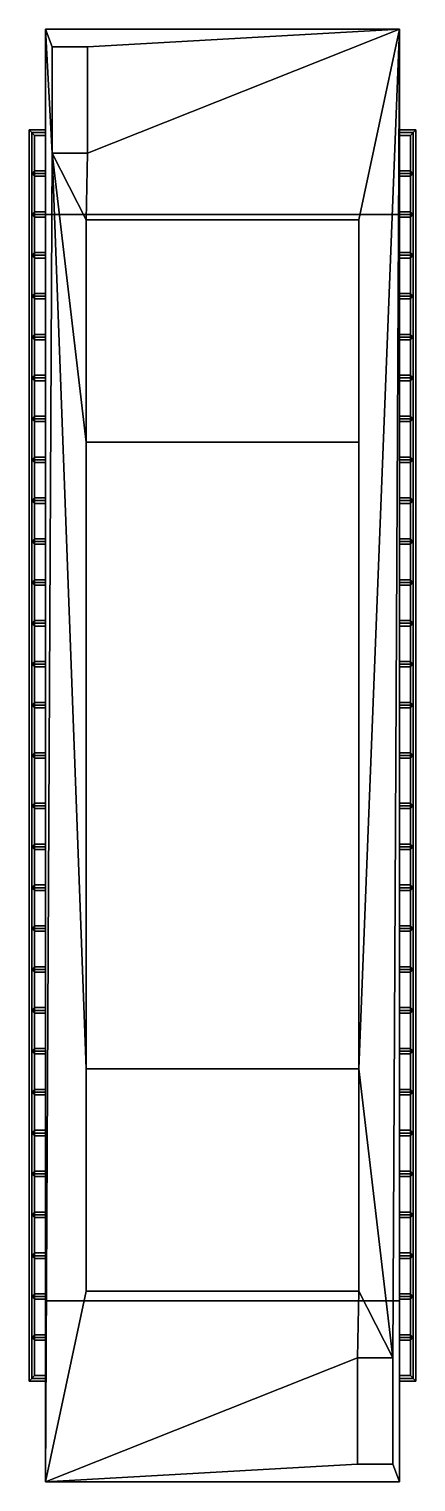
# Model space of a CAD drawing. Extents: x -1.4 to 1.4, y -5.3 to 5.3.
import ezdxf

# ---------------------------------------------------------------- set-up
doc = ezdxf.new("R2010")
doc.units = 0
doc.layers.get('0').update_dxf_attribs({"linetype": 'CONTINUOUS'})

msp = doc.modelspace()

# ---------------------------------------------------------------- linework, layer by layer
for points in [[(-1.25, 5.2, 1.82), (-1.3, 5.33, 1.82), (-1.25, 4.42, 1.82)], [(-1.3, 5.33, 1.46), (-1.3, -5.33, 1.52), (-1.3, -5.33, 1.82), (-1.3, 5.33, 1.82)], [(1.3, 5.33, 1.82), (1.3, 5.33, 1.46), (-1.3, 5.33, 1.46), (-1.3, 5.33, 1.82)], [(-1.3, 3.97, 0.61), (-1.3, -4, 0.61), (-1.3, -5.33, 1.52), (-1.3, 5.33, 1.46)], [(1.3, 5.33, 1.46), (1.3, 3.97, 0.61), (-1.3, 3.97, 0.61), (-1.3, 5.33, 1.46)], [(-0.99, 5.2, 1.82), (1.3, 5.33, 1.82), (-1.3, 5.33, 1.82), (-1.25, 5.2, 1.82)], [(-1.25, 4.42, 1.82), (-1.3, 5.33, 1.82), (-1.3, -5.33, 1.82)], [(1, 3.93, 1.82), (1.3, 5.33, 1.82), (-0.99, 4.42, 1.82), (-1, 3.93, 1.82)], [(1.3, 5.33, 1.82), (1.3, 5.33, 1.82), (-0.99, 5.2, 1.82), (-0.99, 4.42, 1.82)], [(1.3, 5.33, 1.82), (1, -2.3, 1.82), (1.25, -4.42, 1.82), (1.3, 5.33, 1.82)], [(1, -2.3, 1.82), (1.3, 5.33, 1.82), (1, 3.93, 1.82), (1, 2.3, 1.82)], [(1.25, -5.2, 1.82), (1.3, -5.33, 1.82), (1.3, 5.33, 1.82), (1.25, -4.42, 1.82)], [(1.3, -5.33, 1.82), (1.3, -5.33, 1.52), (1.3, 5.33, 1.46), (1.3, 5.33, 1.82)], [(1.3, -5.33, 1.52), (1.3, -4, 0.61), (1.3, 3.97, 0.61), (1.3, 5.33, 1.46)], [(-1.25, 5.2, 2), (-1.25, 5.2, 1.82), (-1.25, 4.42, 1.82), (-1.25, 4.42, 2)], [(-0.99, 5.2, 2), (-0.99, 5.2, 1.82), (-1.25, 5.2, 1.82), (-1.25, 5.2, 2)], [(-0.99, 4.42, 2), (-0.99, 5.2, 2), (-1.25, 5.2, 2), (-1.25, 4.42, 2)], [(-0.99, 4.42, 1.82), (-0.99, 5.2, 1.82), (-0.99, 5.2, 2), (-0.99, 4.42, 2)], [(-1.4, 4.57, 1.09), (-1.42, 4.59, 1.07), (-1.42, -4.59, 1.07), (-1.4, -4.57, 1.09)], [(-1.42, 4.59, 1.07), (-1.4, 4.57, 1.05), (-1.4, -4.57, 1.05), (-1.42, -4.59, 1.07)], [(-1.4, 4.57, 1.05), (-1.42, 4.59, 1.07), (-1.3, 4.59, 1.07), (-1.3, 4.57, 1.05)], [(-1.42, 4.59, 1.07), (-1.4, 4.57, 1.09), (-1.3, 4.57, 1.09), (-1.3, 4.59, 1.07)], [(1.42, 4.59, 1.07), (1.4, 4.57, 1.05), (1.3, 4.57, 1.05), (1.3, 4.59, 1.07)], [(1.4, 4.57, 1.09), (1.42, 4.59, 1.07), (1.3, 4.59, 1.07), (1.3, 4.57, 1.09)], [(1.42, 4.59, 1.07), (1.4, 4.57, 1.09), (1.4, -4.57, 1.09), (1.42, -4.59, 1.07)], [(1.4, 4.57, 1.05), (1.42, 4.59, 1.07), (1.42, -4.59, 1.07), (1.4, -4.57, 1.05)], [(-1.38, 4.55, 1.07), (-1.4, 4.57, 1.09), (-1.4, -4.57, 1.09), (-1.38, -4.55, 1.07)], [(-1.4, 4.57, 1.05), (-1.38, 4.55, 1.07), (-1.38, -4.55, 1.07), (-1.4, -4.57, 1.05)], [(-1.38, 4.55, 1.07), (-1.4, 4.57, 1.05), (-1.3, 4.57, 1.05), (-1.3, 4.55, 1.07)], [(-1.4, 4.57, 1.09), (-1.38, 4.55, 1.07), (-1.3, 4.55, 1.07), (-1.3, 4.57, 1.09)], [(1.4, 4.57, 1.05), (1.38, 4.55, 1.07), (1.3, 4.55, 1.07), (1.3, 4.57, 1.05)], [(1.38, 4.55, 1.07), (1.4, 4.57, 1.09), (1.3, 4.57, 1.09), (1.3, 4.55, 1.07)], [(1.4, 4.57, 1.09), (1.38, 4.55, 1.07), (1.38, -4.55, 1.07), (1.4, -4.57, 1.09)], [(1.38, 4.55, 1.07), (1.4, 4.57, 1.05), (1.4, -4.57, 1.05), (1.38, -4.55, 1.07)], [(-1.25, 4.42, 1.82), (-1.3, -5.33, 1.82), (-1, -3.93, 1.82), (-1, -2.3, 1.82)], [(-1, 2.3, 1.82), (-1, 3.93, 1.82), (-1.25, 4.42, 1.82), (-1, 2.3, 1.82)], [(-1, 3.93, 1.82), (-0.99, 4.42, 1.82), (-1.25, 4.42, 1.82), (-1, 3.93, 1.82)], [(-1.25, 4.42, 2), (-1.25, 4.42, 1.82), (-0.99, 4.42, 1.82), (-0.99, 4.42, 2)], [(-1, -2.3, 1.82), (-1, 2.3, 1.82), (-1.25, 4.42, 1.82), (-1, -2.3, 1.82)], [(-1.4, 4.27, 1.05), (-1.38, 4.29, 1.07), (-1.3, 4.29, 1.07), (-1.3, 4.27, 1.05)], [(-1.38, 4.29, 1.07), (-1.4, 4.27, 1.09), (-1.3, 4.27, 1.09), (-1.3, 4.29, 1.07)], [(-1.38, 4.25, 1.07), (-1.4, 4.27, 1.05), (-1.3, 4.27, 1.05), (-1.3, 4.25, 1.07)], [(-1.4, 4.27, 1.09), (-1.38, 4.25, 1.07), (-1.3, 4.25, 1.07), (-1.3, 4.27, 1.09)], [(1.38, 4.29, 1.07), (1.4, 4.27, 1.05), (1.3, 4.27, 1.05), (1.3, 4.29, 1.07)], [(1.4, 4.27, 1.09), (1.38, 4.29, 1.07), (1.3, 4.29, 1.07), (1.3, 4.27, 1.09)], [(1.4, 4.27, 1.05), (1.38, 4.25, 1.07), (1.3, 4.25, 1.07), (1.3, 4.27, 1.05)], [(1.38, 4.25, 1.07), (1.4, 4.27, 1.09), (1.3, 4.27, 1.09), (1.3, 4.25, 1.07)], [(-1.4, 3.97, 1.05), (-1.38, 3.99, 1.07), (-1.3, 3.99, 1.07), (-1.3, 3.97, 1.05)], [(-1.38, 3.99, 1.07), (-1.4, 3.97, 1.09), (-1.3, 3.97, 1.09), (-1.3, 3.99, 1.07)], [(-1.38, 3.95, 1.07), (-1.4, 3.97, 1.05), (-1.3, 3.97, 1.05), (-1.3, 3.95, 1.07)], [(-1.4, 3.97, 1.09), (-1.38, 3.95, 1.07), (-1.3, 3.95, 1.07), (-1.3, 3.97, 1.09)], [(1.3, 3.97, 0.61), (1.3, -4, 0.61), (-1.3, -4, 0.61), (-1.3, 3.97, 0.61)], [(1.38, 3.99, 1.07), (1.4, 3.97, 1.05), (1.3, 3.97, 1.05), (1.3, 3.99, 1.07)], [(1.4, 3.97, 1.09), (1.38, 3.99, 1.07), (1.3, 3.99, 1.07), (1.3, 3.97, 1.09)], [(1.4, 3.97, 1.05), (1.38, 3.95, 1.07), (1.3, 3.95, 1.07), (1.3, 3.97, 1.05)], [(1.38, 3.95, 1.07), (1.4, 3.97, 1.09), (1.3, 3.97, 1.09), (1.3, 3.95, 1.07)], [(1, 2.3, 1.86), (1, 3.93, 1.86), (-1, 3.93, 1.86), (-1, 2.3, 1.86)], [(1, 3.93, 1.86), (1, 3.93, 1.82), (-1, 3.93, 1.82), (-1, 3.93, 1.86)], [(-1, 3.93, 1.86), (-1, 3.93, 1.82), (-1, 2.3, 1.82), (-1, 2.3, 1.86)], [(1, 2.3, 1.82), (1, 3.93, 1.82), (1, 3.93, 1.86), (1, 2.3, 1.86)], [(-1.4, 3.67, 1.05), (-1.38, 3.69, 1.07), (-1.3, 3.69, 1.07), (-1.3, 3.67, 1.05)], [(-1.38, 3.69, 1.07), (-1.4, 3.67, 1.09), (-1.3, 3.67, 1.09), (-1.3, 3.69, 1.07)], [(-1.38, 3.65, 1.07), (-1.4, 3.67, 1.05), (-1.3, 3.67, 1.05), (-1.3, 3.65, 1.07)], [(-1.4, 3.67, 1.09), (-1.38, 3.65, 1.07), (-1.3, 3.65, 1.07), (-1.3, 3.67, 1.09)], [(1.38, 3.69, 1.07), (1.4, 3.67, 1.05), (1.3, 3.67, 1.05), (1.3, 3.69, 1.07)], [(1.4, 3.67, 1.09), (1.38, 3.69, 1.07), (1.3, 3.69, 1.07), (1.3, 3.67, 1.09)], [(1.4, 3.67, 1.05), (1.38, 3.65, 1.07), (1.3, 3.65, 1.07), (1.3, 3.67, 1.05)], [(1.38, 3.65, 1.07), (1.4, 3.67, 1.09), (1.3, 3.67, 1.09), (1.3, 3.65, 1.07)], [(-1.4, 3.37, 1.05), (-1.38, 3.39, 1.07), (-1.3, 3.39, 1.07), (-1.3, 3.37, 1.05)], [(-1.38, 3.39, 1.07), (-1.4, 3.37, 1.09), (-1.3, 3.37, 1.09), (-1.3, 3.39, 1.07)], [(-1.38, 3.35, 1.07), (-1.4, 3.37, 1.05), (-1.3, 3.37, 1.05), (-1.3, 3.35, 1.07)], [(-1.4, 3.37, 1.09), (-1.38, 3.35, 1.07), (-1.3, 3.35, 1.07), (-1.3, 3.37, 1.09)], [(1.38, 3.39, 1.07), (1.4, 3.37, 1.05), (1.3, 3.37, 1.05), (1.3, 3.39, 1.07)], [(1.4, 3.37, 1.09), (1.38, 3.39, 1.07), (1.3, 3.39, 1.07), (1.3, 3.37, 1.09)], [(1.4, 3.37, 1.05), (1.38, 3.35, 1.07), (1.3, 3.35, 1.07), (1.3, 3.37, 1.05)], [(1.38, 3.35, 1.07), (1.4, 3.37, 1.09), (1.3, 3.37, 1.09), (1.3, 3.35, 1.07)], [(-1.4, 3.07, 1.05), (-1.38, 3.09, 1.07), (-1.3, 3.09, 1.07), (-1.3, 3.07, 1.05)], [(-1.38, 3.09, 1.07), (-1.4, 3.07, 1.09), (-1.3, 3.07, 1.09), (-1.3, 3.09, 1.07)], [(-1.38, 3.05, 1.07), (-1.4, 3.07, 1.05), (-1.3, 3.07, 1.05), (-1.3, 3.05, 1.07)], [(-1.4, 3.07, 1.09), (-1.38, 3.05, 1.07), (-1.3, 3.05, 1.07), (-1.3, 3.07, 1.09)], [(1.38, 3.09, 1.07), (1.4, 3.07, 1.05), (1.3, 3.07, 1.05), (1.3, 3.09, 1.07)], [(1.4, 3.07, 1.09), (1.38, 3.09, 1.07), (1.3, 3.09, 1.07), (1.3, 3.07, 1.09)], [(1.4, 3.07, 1.05), (1.38, 3.05, 1.07), (1.3, 3.05, 1.07), (1.3, 3.07, 1.05)], [(1.38, 3.05, 1.07), (1.4, 3.07, 1.09), (1.3, 3.07, 1.09), (1.3, 3.05, 1.07)], [(-1.4, 2.77, 1.05), (-1.38, 2.79, 1.07), (-1.3, 2.79, 1.07), (-1.3, 2.77, 1.05)], [(-1.38, 2.79, 1.07), (-1.4, 2.77, 1.09), (-1.3, 2.77, 1.09), (-1.3, 2.79, 1.07)], [(1.38, 2.79, 1.07), (1.4, 2.77, 1.05), (1.3, 2.77, 1.05), (1.3, 2.79, 1.07)], [(1.4, 2.77, 1.09), (1.38, 2.79, 1.07), (1.3, 2.79, 1.07), (1.3, 2.77, 1.09)], [(-1.38, 2.75, 1.07), (-1.4, 2.77, 1.05), (-1.3, 2.77, 1.05), (-1.3, 2.75, 1.07)], [(-1.4, 2.77, 1.09), (-1.38, 2.75, 1.07), (-1.3, 2.75, 1.07), (-1.3, 2.77, 1.09)], [(1.4, 2.77, 1.05), (1.38, 2.75, 1.07), (1.3, 2.75, 1.07), (1.3, 2.77, 1.05)], [(1.38, 2.75, 1.07), (1.4, 2.77, 1.09), (1.3, 2.77, 1.09), (1.3, 2.75, 1.07)], [(-1.4, 2.47, 1.05), (-1.38, 2.49, 1.07), (-1.3, 2.49, 1.07), (-1.3, 2.47, 1.05)], [(-1.38, 2.49, 1.07), (-1.4, 2.47, 1.09), (-1.3, 2.47, 1.09), (-1.3, 2.49, 1.07)], [(-1.38, 2.45, 1.07), (-1.4, 2.47, 1.05), (-1.3, 2.47, 1.05), (-1.3, 2.45, 1.07)], [(-1.4, 2.47, 1.09), (-1.38, 2.45, 1.07), (-1.3, 2.45, 1.07), (-1.3, 2.47, 1.09)], [(1.38, 2.49, 1.07), (1.4, 2.47, 1.05), (1.3, 2.47, 1.05), (1.3, 2.49, 1.07)], [(1.4, 2.47, 1.09), (1.38, 2.49, 1.07), (1.3, 2.49, 1.07), (1.3, 2.47, 1.09)], [(1.4, 2.47, 1.05), (1.38, 2.45, 1.07), (1.3, 2.45, 1.07), (1.3, 2.47, 1.05)], [(1.38, 2.45, 1.07), (1.4, 2.47, 1.09), (1.3, 2.47, 1.09), (1.3, 2.45, 1.07)], [(-1, 2.3, 1.86), (-1, 2.3, 1.82), (1, 2.3, 1.82), (1, 2.3, 1.86)], [(1, -2.3, 1.82), (1, 2.3, 1.82), (-1, 2.3, 1.82), (-1, -2.3, 1.82)], [(-1.4, 2.17, 1.05), (-1.38, 2.19, 1.07), (-1.3, 2.19, 1.07), (-1.3, 2.17, 1.05)], [(-1.38, 2.19, 1.07), (-1.4, 2.17, 1.09), (-1.3, 2.17, 1.09), (-1.3, 2.19, 1.07)], [(-1.38, 2.15, 1.07), (-1.4, 2.17, 1.05), (-1.3, 2.17, 1.05), (-1.3, 2.15, 1.07)], [(-1.4, 2.17, 1.09), (-1.38, 2.15, 1.07), (-1.3, 2.15, 1.07), (-1.3, 2.17, 1.09)], [(1.38, 2.19, 1.07), (1.4, 2.17, 1.05), (1.3, 2.17, 1.05), (1.3, 2.19, 1.07)], [(1.4, 2.17, 1.09), (1.38, 2.19, 1.07), (1.3, 2.19, 1.07), (1.3, 2.17, 1.09)], [(1.4, 2.17, 1.05), (1.38, 2.15, 1.07), (1.3, 2.15, 1.07), (1.3, 2.17, 1.05)], [(1.38, 2.15, 1.07), (1.4, 2.17, 1.09), (1.3, 2.17, 1.09), (1.3, 2.15, 1.07)], [(-1.4, 1.87, 1.05), (-1.38, 1.89, 1.07), (-1.3, 1.89, 1.07), (-1.3, 1.87, 1.05)], [(-1.38, 1.89, 1.07), (-1.4, 1.87, 1.09), (-1.3, 1.87, 1.09), (-1.3, 1.89, 1.07)], [(-1.38, 1.85, 1.07), (-1.4, 1.87, 1.05), (-1.3, 1.87, 1.05), (-1.3, 1.85, 1.07)], [(-1.4, 1.87, 1.09), (-1.38, 1.85, 1.07), (-1.3, 1.85, 1.07), (-1.3, 1.87, 1.09)], [(1.38, 1.89, 1.07), (1.4, 1.87, 1.05), (1.3, 1.87, 1.05), (1.3, 1.89, 1.07)], [(1.4, 1.87, 1.09), (1.38, 1.89, 1.07), (1.3, 1.89, 1.07), (1.3, 1.87, 1.09)], [(1.4, 1.87, 1.05), (1.38, 1.85, 1.07), (1.3, 1.85, 1.07), (1.3, 1.87, 1.05)], [(1.38, 1.85, 1.07), (1.4, 1.87, 1.09), (1.3, 1.87, 1.09), (1.3, 1.85, 1.07)], [(-1.4, 1.57, 1.05), (-1.38, 1.59, 1.07), (-1.3, 1.59, 1.07), (-1.3, 1.57, 1.05)], [(-1.38, 1.59, 1.07), (-1.4, 1.57, 1.09), (-1.3, 1.57, 1.09), (-1.3, 1.59, 1.07)], [(-1.38, 1.55, 1.07), (-1.4, 1.57, 1.05), (-1.3, 1.57, 1.05), (-1.3, 1.55, 1.07)], [(-1.4, 1.57, 1.09), (-1.38, 1.55, 1.07), (-1.3, 1.55, 1.07), (-1.3, 1.57, 1.09)], [(1.38, 1.59, 1.07), (1.4, 1.57, 1.05), (1.3, 1.57, 1.05), (1.3, 1.59, 1.07)], [(1.4, 1.57, 1.09), (1.38, 1.59, 1.07), (1.3, 1.59, 1.07), (1.3, 1.57, 1.09)], [(1.4, 1.57, 1.05), (1.38, 1.55, 1.07), (1.3, 1.55, 1.07), (1.3, 1.57, 1.05)], [(1.38, 1.55, 1.07), (1.4, 1.57, 1.09), (1.3, 1.57, 1.09), (1.3, 1.55, 1.07)], [(-1.4, 1.27, 1.05), (-1.38, 1.29, 1.07), (-1.3, 1.29, 1.07), (-1.3, 1.27, 1.05)], [(-1.38, 1.29, 1.07), (-1.4, 1.27, 1.09), (-1.3, 1.27, 1.09), (-1.3, 1.29, 1.07)], [(1.38, 1.29, 1.07), (1.4, 1.27, 1.05), (1.3, 1.27, 1.05), (1.3, 1.29, 1.07)], [(1.4, 1.27, 1.09), (1.38, 1.29, 1.07), (1.3, 1.29, 1.07), (1.3, 1.27, 1.09)], [(-1.38, 1.25, 1.07), (-1.4, 1.27, 1.05), (-1.3, 1.27, 1.05), (-1.3, 1.25, 1.07)], [(-1.4, 1.27, 1.09), (-1.38, 1.25, 1.07), (-1.3, 1.25, 1.07), (-1.3, 1.27, 1.09)], [(1.4, 1.27, 1.05), (1.38, 1.25, 1.07), (1.3, 1.25, 1.07), (1.3, 1.27, 1.05)], [(1.38, 1.25, 1.07), (1.4, 1.27, 1.09), (1.3, 1.27, 1.09), (1.3, 1.25, 1.07)], [(-1.4, 0.97, 1.05), (-1.38, 0.99, 1.07), (-1.3, 0.99, 1.07), (-1.3, 0.97, 1.05)], [(-1.38, 0.99, 1.07), (-1.4, 0.97, 1.09), (-1.3, 0.97, 1.09), (-1.3, 0.99, 1.07)], [(-1.38, 0.95, 1.07), (-1.4, 0.97, 1.05), (-1.3, 0.97, 1.05), (-1.3, 0.95, 1.07)], [(-1.4, 0.97, 1.09), (-1.38, 0.95, 1.07), (-1.3, 0.95, 1.07), (-1.3, 0.97, 1.09)], [(1.38, 0.99, 1.07), (1.4, 0.97, 1.05), (1.3, 0.97, 1.05), (1.3, 0.99, 1.07)], [(1.4, 0.97, 1.09), (1.38, 0.99, 1.07), (1.3, 0.99, 1.07), (1.3, 0.97, 1.09)], [(1.4, 0.97, 1.05), (1.38, 0.95, 1.07), (1.3, 0.95, 1.07), (1.3, 0.97, 1.05)], [(1.38, 0.95, 1.07), (1.4, 0.97, 1.09), (1.3, 0.97, 1.09), (1.3, 0.95, 1.07)], [(-1.4, 0.67, 1.05), (-1.38, 0.69, 1.07), (-1.3, 0.69, 1.07), (-1.3, 0.67, 1.05)], [(-1.38, 0.69, 1.07), (-1.4, 0.67, 1.09), (-1.3, 0.67, 1.09), (-1.3, 0.69, 1.07)], [(-1.38, 0.65, 1.07), (-1.4, 0.67, 1.05), (-1.3, 0.67, 1.05), (-1.3, 0.65, 1.07)], [(-1.4, 0.67, 1.09), (-1.38, 0.65, 1.07), (-1.3, 0.65, 1.07), (-1.3, 0.67, 1.09)], [(1.38, 0.69, 1.07), (1.4, 0.67, 1.05), (1.3, 0.67, 1.05), (1.3, 0.69, 1.07)], [(1.4, 0.67, 1.09), (1.38, 0.69, 1.07), (1.3, 0.69, 1.07), (1.3, 0.67, 1.09)], [(1.4, 0.67, 1.05), (1.38, 0.65, 1.07), (1.3, 0.65, 1.07), (1.3, 0.67, 1.05)], [(1.38, 0.65, 1.07), (1.4, 0.67, 1.09), (1.3, 0.67, 1.09), (1.3, 0.65, 1.07)], [(-1.4, 0.37, 1.05), (-1.38, 0.39, 1.07), (-1.3, 0.39, 1.07), (-1.3, 0.37, 1.05)], [(-1.38, 0.39, 1.07), (-1.4, 0.37, 1.09), (-1.3, 0.37, 1.09), (-1.3, 0.39, 1.07)], [(-1.38, 0.35, 1.07), (-1.4, 0.37, 1.05), (-1.3, 0.37, 1.05), (-1.3, 0.35, 1.07)], [(-1.4, 0.37, 1.09), (-1.38, 0.35, 1.07), (-1.3, 0.35, 1.07), (-1.3, 0.37, 1.09)], [(1.38, 0.39, 1.07), (1.4, 0.37, 1.05), (1.3, 0.37, 1.05), (1.3, 0.39, 1.07)], [(1.4, 0.37, 1.09), (1.38, 0.39, 1.07), (1.3, 0.39, 1.07), (1.3, 0.37, 1.09)], [(1.4, 0.37, 1.05), (1.38, 0.35, 1.07), (1.3, 0.35, 1.07), (1.3, 0.37, 1.05)], [(1.38, 0.35, 1.07), (1.4, 0.37, 1.09), (1.3, 0.37, 1.09), (1.3, 0.35, 1.07)], [(-1.38, 0.02, 1.07), (-1.4, 0, 1.09), (-1.3, 0, 1.09), (-1.3, 0.02, 1.07)], [(-1.4, 0, 1.05), (-1.38, 0.02, 1.07), (-1.3, 0.02, 1.07), (-1.3, 0, 1.05)], [(1.4, 0, 1.09), (1.38, 0.02, 1.07), (1.3, 0.02, 1.07), (1.3, 0, 1.09)], [(1.38, 0.02, 1.07), (1.4, 0, 1.05), (1.3, 0, 1.05), (1.3, 0.02, 1.07)], [(-1.4, 0, 1.09), (-1.38, -0.02, 1.07), (-1.3, -0.02, 1.07), (-1.3, 0, 1.09)], [(-1.38, -0.02, 1.07), (-1.4, 0, 1.05), (-1.3, 0, 1.05), (-1.3, -0.02, 1.07)], [(1.38, -0.02, 1.07), (1.4, 0, 1.09), (1.3, 0, 1.09), (1.3, -0.02, 1.07)], [(1.4, 0, 1.05), (1.38, -0.02, 1.07), (1.3, -0.02, 1.07), (1.3, 0, 1.05)], [(-1.38, -0.35, 1.07), (-1.4, -0.37, 1.09), (-1.3, -0.37, 1.09), (-1.3, -0.35, 1.07)], [(-1.4, -0.37, 1.05), (-1.38, -0.35, 1.07), (-1.3, -0.35, 1.07), (-1.3, -0.37, 1.05)], [(-1.4, -0.37, 1.09), (-1.38, -0.39, 1.07), (-1.3, -0.39, 1.07), (-1.3, -0.37, 1.09)], [(-1.38, -0.39, 1.07), (-1.4, -0.37, 1.05), (-1.3, -0.37, 1.05), (-1.3, -0.39, 1.07)], [(1.4, -0.37, 1.09), (1.38, -0.35, 1.07), (1.3, -0.35, 1.07), (1.3, -0.37, 1.09)], [(1.38, -0.35, 1.07), (1.4, -0.37, 1.05), (1.3, -0.37, 1.05), (1.3, -0.35, 1.07)], [(1.38, -0.39, 1.07), (1.4, -0.37, 1.09), (1.3, -0.37, 1.09), (1.3, -0.39, 1.07)], [(1.4, -0.37, 1.05), (1.38, -0.39, 1.07), (1.3, -0.39, 1.07), (1.3, -0.37, 1.05)], [(-1.38, -0.65, 1.07), (-1.4, -0.67, 1.09), (-1.3, -0.67, 1.09), (-1.3, -0.65, 1.07)], [(-1.4, -0.67, 1.05), (-1.38, -0.65, 1.07), (-1.3, -0.65, 1.07), (-1.3, -0.67, 1.05)], [(-1.4, -0.67, 1.09), (-1.38, -0.69, 1.07), (-1.3, -0.69, 1.07), (-1.3, -0.67, 1.09)], [(-1.38, -0.69, 1.07), (-1.4, -0.67, 1.05), (-1.3, -0.67, 1.05), (-1.3, -0.69, 1.07)], [(1.4, -0.67, 1.09), (1.38, -0.65, 1.07), (1.3, -0.65, 1.07), (1.3, -0.67, 1.09)], [(1.38, -0.65, 1.07), (1.4, -0.67, 1.05), (1.3, -0.67, 1.05), (1.3, -0.65, 1.07)], [(1.38, -0.69, 1.07), (1.4, -0.67, 1.09), (1.3, -0.67, 1.09), (1.3, -0.69, 1.07)], [(1.4, -0.67, 1.05), (1.38, -0.69, 1.07), (1.3, -0.69, 1.07), (1.3, -0.67, 1.05)], [(-1.38, -0.95, 1.07), (-1.4, -0.97, 1.09), (-1.3, -0.97, 1.09), (-1.3, -0.95, 1.07)], [(-1.4, -0.97, 1.05), (-1.38, -0.95, 1.07), (-1.3, -0.95, 1.07), (-1.3, -0.97, 1.05)], [(1.4, -0.97, 1.09), (1.38, -0.95, 1.07), (1.3, -0.95, 1.07), (1.3, -0.97, 1.09)], [(1.38, -0.95, 1.07), (1.4, -0.97, 1.05), (1.3, -0.97, 1.05), (1.3, -0.95, 1.07)], [(-1.4, -0.97, 1.09), (-1.38, -0.99, 1.07), (-1.3, -0.99, 1.07), (-1.3, -0.97, 1.09)], [(-1.38, -0.99, 1.07), (-1.4, -0.97, 1.05), (-1.3, -0.97, 1.05), (-1.3, -0.99, 1.07)], [(1.38, -0.99, 1.07), (1.4, -0.97, 1.09), (1.3, -0.97, 1.09), (1.3, -0.99, 1.07)], [(1.4, -0.97, 1.05), (1.38, -0.99, 1.07), (1.3, -0.99, 1.07), (1.3, -0.97, 1.05)], [(-1.38, -1.25, 1.07), (-1.4, -1.27, 1.09), (-1.3, -1.27, 1.09), (-1.3, -1.25, 1.07)], [(-1.4, -1.27, 1.05), (-1.38, -1.25, 1.07), (-1.3, -1.25, 1.07), (-1.3, -1.27, 1.05)], [(-1.4, -1.27, 1.09), (-1.38, -1.29, 1.07), (-1.3, -1.29, 1.07), (-1.3, -1.27, 1.09)], [(-1.38, -1.29, 1.07), (-1.4, -1.27, 1.05), (-1.3, -1.27, 1.05), (-1.3, -1.29, 1.07)], [(1.4, -1.27, 1.09), (1.38, -1.25, 1.07), (1.3, -1.25, 1.07), (1.3, -1.27, 1.09)], [(1.38, -1.25, 1.07), (1.4, -1.27, 1.05), (1.3, -1.27, 1.05), (1.3, -1.25, 1.07)], [(1.38, -1.29, 1.07), (1.4, -1.27, 1.09), (1.3, -1.27, 1.09), (1.3, -1.29, 1.07)], [(1.4, -1.27, 1.05), (1.38, -1.29, 1.07), (1.3, -1.29, 1.07), (1.3, -1.27, 1.05)], [(-1.38, -1.55, 1.07), (-1.4, -1.57, 1.09), (-1.3, -1.57, 1.09), (-1.3, -1.55, 1.07)], [(-1.4, -1.57, 1.05), (-1.38, -1.55, 1.07), (-1.3, -1.55, 1.07), (-1.3, -1.57, 1.05)], [(-1.4, -1.57, 1.09), (-1.38, -1.59, 1.07), (-1.3, -1.59, 1.07), (-1.3, -1.57, 1.09)], [(-1.38, -1.59, 1.07), (-1.4, -1.57, 1.05), (-1.3, -1.57, 1.05), (-1.3, -1.59, 1.07)], [(1.4, -1.57, 1.09), (1.38, -1.55, 1.07), (1.3, -1.55, 1.07), (1.3, -1.57, 1.09)], [(1.38, -1.55, 1.07), (1.4, -1.57, 1.05), (1.3, -1.57, 1.05), (1.3, -1.55, 1.07)], [(1.38, -1.59, 1.07), (1.4, -1.57, 1.09), (1.3, -1.57, 1.09), (1.3, -1.59, 1.07)], [(1.4, -1.57, 1.05), (1.38, -1.59, 1.07), (1.3, -1.59, 1.07), (1.3, -1.57, 1.05)], [(-1.38, -1.85, 1.07), (-1.4, -1.87, 1.09), (-1.3, -1.87, 1.09), (-1.3, -1.85, 1.07)], [(-1.4, -1.87, 1.05), (-1.38, -1.85, 1.07), (-1.3, -1.85, 1.07), (-1.3, -1.87, 1.05)], [(-1.4, -1.87, 1.09), (-1.38, -1.89, 1.07), (-1.3, -1.89, 1.07), (-1.3, -1.87, 1.09)], [(-1.38, -1.89, 1.07), (-1.4, -1.87, 1.05), (-1.3, -1.87, 1.05), (-1.3, -1.89, 1.07)], [(1.4, -1.87, 1.09), (1.38, -1.85, 1.07), (1.3, -1.85, 1.07), (1.3, -1.87, 1.09)], [(1.38, -1.85, 1.07), (1.4, -1.87, 1.05), (1.3, -1.87, 1.05), (1.3, -1.85, 1.07)], [(1.38, -1.89, 1.07), (1.4, -1.87, 1.09), (1.3, -1.87, 1.09), (1.3, -1.89, 1.07)], [(1.4, -1.87, 1.05), (1.38, -1.89, 1.07), (1.3, -1.89, 1.07), (1.3, -1.87, 1.05)], [(-1.38, -2.15, 1.07), (-1.4, -2.17, 1.09), (-1.3, -2.17, 1.09), (-1.3, -2.15, 1.07)], [(-1.4, -2.17, 1.05), (-1.38, -2.15, 1.07), (-1.3, -2.15, 1.07), (-1.3, -2.17, 1.05)], [(-1.4, -2.17, 1.09), (-1.38, -2.19, 1.07), (-1.3, -2.19, 1.07), (-1.3, -2.17, 1.09)], [(-1.38, -2.19, 1.07), (-1.4, -2.17, 1.05), (-1.3, -2.17, 1.05), (-1.3, -2.19, 1.07)], [(1.4, -2.17, 1.09), (1.38, -2.15, 1.07), (1.3, -2.15, 1.07), (1.3, -2.17, 1.09)], [(1.38, -2.15, 1.07), (1.4, -2.17, 1.05), (1.3, -2.17, 1.05), (1.3, -2.15, 1.07)], [(1.38, -2.19, 1.07), (1.4, -2.17, 1.09), (1.3, -2.17, 1.09), (1.3, -2.19, 1.07)], [(1.4, -2.17, 1.05), (1.38, -2.19, 1.07), (1.3, -2.19, 1.07), (1.3, -2.17, 1.05)], [(-1, -2.3, 1.86), (-1, -3.93, 1.86), (1, -3.93, 1.86), (1, -2.3, 1.86)], [(1, -2.3, 1.86), (1, -2.3, 1.82), (-1, -2.3, 1.82), (-1, -2.3, 1.86)], [(-1, -2.3, 1.82), (-1, -3.93, 1.82), (-1, -3.93, 1.86), (-1, -2.3, 1.86)], [(1, -3.93, 1.86), (1, -3.93, 1.82), (1, -2.3, 1.82), (1, -2.3, 1.86)], [(1, -2.3, 1.82), (1, -3.93, 1.82), (1.25, -4.42, 1.82), (1, -2.3, 1.82)], [(-1.38, -2.45, 1.07), (-1.4, -2.47, 1.09), (-1.3, -2.47, 1.09), (-1.3, -2.45, 1.07)], [(-1.4, -2.47, 1.05), (-1.38, -2.45, 1.07), (-1.3, -2.45, 1.07), (-1.3, -2.47, 1.05)], [(1.4, -2.47, 1.09), (1.38, -2.45, 1.07), (1.3, -2.45, 1.07), (1.3, -2.47, 1.09)], [(1.38, -2.45, 1.07), (1.4, -2.47, 1.05), (1.3, -2.47, 1.05), (1.3, -2.45, 1.07)], [(-1.4, -2.47, 1.09), (-1.38, -2.49, 1.07), (-1.3, -2.49, 1.07), (-1.3, -2.47, 1.09)], [(-1.38, -2.49, 1.07), (-1.4, -2.47, 1.05), (-1.3, -2.47, 1.05), (-1.3, -2.49, 1.07)], [(1.38, -2.49, 1.07), (1.4, -2.47, 1.09), (1.3, -2.47, 1.09), (1.3, -2.49, 1.07)], [(1.4, -2.47, 1.05), (1.38, -2.49, 1.07), (1.3, -2.49, 1.07), (1.3, -2.47, 1.05)], [(-1.38, -2.75, 1.07), (-1.4, -2.77, 1.09), (-1.3, -2.77, 1.09), (-1.3, -2.75, 1.07)], [(-1.4, -2.77, 1.05), (-1.38, -2.75, 1.07), (-1.3, -2.75, 1.07), (-1.3, -2.77, 1.05)], [(-1.4, -2.77, 1.09), (-1.38, -2.79, 1.07), (-1.3, -2.79, 1.07), (-1.3, -2.77, 1.09)], [(-1.38, -2.79, 1.07), (-1.4, -2.77, 1.05), (-1.3, -2.77, 1.05), (-1.3, -2.79, 1.07)], [(1.4, -2.77, 1.09), (1.38, -2.75, 1.07), (1.3, -2.75, 1.07), (1.3, -2.77, 1.09)], [(1.38, -2.75, 1.07), (1.4, -2.77, 1.05), (1.3, -2.77, 1.05), (1.3, -2.75, 1.07)], [(1.38, -2.79, 1.07), (1.4, -2.77, 1.09), (1.3, -2.77, 1.09), (1.3, -2.79, 1.07)], [(1.4, -2.77, 1.05), (1.38, -2.79, 1.07), (1.3, -2.79, 1.07), (1.3, -2.77, 1.05)], [(-1.38, -3.05, 1.07), (-1.4, -3.07, 1.09), (-1.3, -3.07, 1.09), (-1.3, -3.05, 1.07)], [(-1.4, -3.07, 1.05), (-1.38, -3.05, 1.07), (-1.3, -3.05, 1.07), (-1.3, -3.07, 1.05)], [(-1.4, -3.07, 1.09), (-1.38, -3.09, 1.07), (-1.3, -3.09, 1.07), (-1.3, -3.07, 1.09)], [(-1.38, -3.09, 1.07), (-1.4, -3.07, 1.05), (-1.3, -3.07, 1.05), (-1.3, -3.09, 1.07)], [(1.4, -3.07, 1.09), (1.38, -3.05, 1.07), (1.3, -3.05, 1.07), (1.3, -3.07, 1.09)], [(1.38, -3.05, 1.07), (1.4, -3.07, 1.05), (1.3, -3.07, 1.05), (1.3, -3.05, 1.07)], [(1.38, -3.09, 1.07), (1.4, -3.07, 1.09), (1.3, -3.07, 1.09), (1.3, -3.09, 1.07)], [(1.4, -3.07, 1.05), (1.38, -3.09, 1.07), (1.3, -3.09, 1.07), (1.3, -3.07, 1.05)], [(-1.38, -3.35, 1.07), (-1.4, -3.37, 1.09), (-1.3, -3.37, 1.09), (-1.3, -3.35, 1.07)], [(-1.4, -3.37, 1.05), (-1.38, -3.35, 1.07), (-1.3, -3.35, 1.07), (-1.3, -3.37, 1.05)], [(-1.4, -3.37, 1.09), (-1.38, -3.39, 1.07), (-1.3, -3.39, 1.07), (-1.3, -3.37, 1.09)], [(-1.38, -3.39, 1.07), (-1.4, -3.37, 1.05), (-1.3, -3.37, 1.05), (-1.3, -3.39, 1.07)], [(1.4, -3.37, 1.09), (1.38, -3.35, 1.07), (1.3, -3.35, 1.07), (1.3, -3.37, 1.09)], [(1.38, -3.35, 1.07), (1.4, -3.37, 1.05), (1.3, -3.37, 1.05), (1.3, -3.35, 1.07)], [(1.38, -3.39, 1.07), (1.4, -3.37, 1.09), (1.3, -3.37, 1.09), (1.3, -3.39, 1.07)], [(1.4, -3.37, 1.05), (1.38, -3.39, 1.07), (1.3, -3.39, 1.07), (1.3, -3.37, 1.05)], [(-1.38, -3.65, 1.07), (-1.4, -3.67, 1.09), (-1.3, -3.67, 1.09), (-1.3, -3.65, 1.07)], [(-1.4, -3.67, 1.05), (-1.38, -3.65, 1.07), (-1.3, -3.65, 1.07), (-1.3, -3.67, 1.05)], [(-1.4, -3.67, 1.09), (-1.38, -3.69, 1.07), (-1.3, -3.69, 1.07), (-1.3, -3.67, 1.09)], [(-1.38, -3.69, 1.07), (-1.4, -3.67, 1.05), (-1.3, -3.67, 1.05), (-1.3, -3.69, 1.07)], [(1.4, -3.67, 1.09), (1.38, -3.65, 1.07), (1.3, -3.65, 1.07), (1.3, -3.67, 1.09)], [(1.38, -3.65, 1.07), (1.4, -3.67, 1.05), (1.3, -3.67, 1.05), (1.3, -3.65, 1.07)], [(1.38, -3.69, 1.07), (1.4, -3.67, 1.09), (1.3, -3.67, 1.09), (1.3, -3.69, 1.07)], [(1.4, -3.67, 1.05), (1.38, -3.69, 1.07), (1.3, -3.69, 1.07), (1.3, -3.67, 1.05)], [(-1, -3.93, 1.82), (-1.3, -5.33, 1.82), (0.99, -4.42, 1.82), (1, -3.93, 1.82)], [(-1, -3.93, 1.86), (-1, -3.93, 1.82), (1, -3.93, 1.82), (1, -3.93, 1.86)], [(1, -3.93, 1.82), (0.99, -4.42, 1.82), (1.25, -4.42, 1.82), (1, -3.93, 1.82)], [(-1.38, -3.95, 1.07), (-1.4, -3.97, 1.09), (-1.3, -3.97, 1.09), (-1.3, -3.95, 1.07)], [(-1.4, -3.97, 1.05), (-1.38, -3.95, 1.07), (-1.3, -3.95, 1.07), (-1.3, -3.97, 1.05)], [(-1.4, -3.97, 1.09), (-1.38, -3.99, 1.07), (-1.3, -3.99, 1.07), (-1.3, -3.97, 1.09)], [(-1.38, -3.99, 1.07), (-1.4, -3.97, 1.05), (-1.3, -3.97, 1.05), (-1.3, -3.99, 1.07)], [(-1.3, -5.33, 1.52), (-1.3, -4, 0.61), (1.3, -4, 0.61), (1.3, -5.33, 1.52)], [(1.4, -3.97, 1.09), (1.38, -3.95, 1.07), (1.3, -3.95, 1.07), (1.3, -3.97, 1.09)], [(1.38, -3.95, 1.07), (1.4, -3.97, 1.05), (1.3, -3.97, 1.05), (1.3, -3.95, 1.07)], [(1.38, -3.99, 1.07), (1.4, -3.97, 1.09), (1.3, -3.97, 1.09), (1.3, -3.99, 1.07)], [(1.4, -3.97, 1.05), (1.38, -3.99, 1.07), (1.3, -3.99, 1.07), (1.3, -3.97, 1.05)], [(-1.38, -4.25, 1.07), (-1.4, -4.27, 1.09), (-1.3, -4.27, 1.09), (-1.3, -4.25, 1.07)], [(-1.4, -4.27, 1.05), (-1.38, -4.25, 1.07), (-1.3, -4.25, 1.07), (-1.3, -4.27, 1.05)], [(1.4, -4.27, 1.09), (1.38, -4.25, 1.07), (1.3, -4.25, 1.07), (1.3, -4.27, 1.09)], [(1.38, -4.25, 1.07), (1.4, -4.27, 1.05), (1.3, -4.27, 1.05), (1.3, -4.25, 1.07)], [(-1.4, -4.27, 1.09), (-1.38, -4.29, 1.07), (-1.3, -4.29, 1.07), (-1.3, -4.27, 1.09)], [(-1.38, -4.29, 1.07), (-1.4, -4.27, 1.05), (-1.3, -4.27, 1.05), (-1.3, -4.29, 1.07)], [(1.38, -4.29, 1.07), (1.4, -4.27, 1.09), (1.3, -4.27, 1.09), (1.3, -4.29, 1.07)], [(1.4, -4.27, 1.05), (1.38, -4.29, 1.07), (1.3, -4.29, 1.07), (1.3, -4.27, 1.05)], [(-1.3, -5.33, 1.82), (-1.3, -5.33, 1.82), (0.99, -5.2, 1.82), (0.99, -4.42, 1.82)], [(0.99, -4.42, 2), (0.99, -5.2, 2), (1.25, -5.2, 2), (1.25, -4.42, 2)], [(0.99, -4.42, 1.82), (0.99, -5.2, 1.82), (0.99, -5.2, 2), (0.99, -4.42, 2)], [(1.25, -4.42, 2), (1.25, -4.42, 1.82), (0.99, -4.42, 1.82), (0.99, -4.42, 2)], [(1.25, -5.2, 2), (1.25, -5.2, 1.82), (1.25, -4.42, 1.82), (1.25, -4.42, 2)], [(-1.4, -4.57, 1.09), (-1.42, -4.59, 1.07), (-1.3, -4.59, 1.07), (-1.3, -4.57, 1.09)], [(-1.42, -4.59, 1.07), (-1.4, -4.57, 1.05), (-1.3, -4.57, 1.05), (-1.3, -4.59, 1.07)], [(-1.38, -4.55, 1.07), (-1.4, -4.57, 1.09), (-1.3, -4.57, 1.09), (-1.3, -4.55, 1.07)], [(-1.4, -4.57, 1.05), (-1.38, -4.55, 1.07), (-1.3, -4.55, 1.07), (-1.3, -4.57, 1.05)], [(1.4, -4.57, 1.09), (1.38, -4.55, 1.07), (1.3, -4.55, 1.07), (1.3, -4.57, 1.09)], [(1.38, -4.55, 1.07), (1.4, -4.57, 1.05), (1.3, -4.57, 1.05), (1.3, -4.55, 1.07)], [(1.42, -4.59, 1.07), (1.4, -4.57, 1.09), (1.3, -4.57, 1.09), (1.3, -4.59, 1.07)], [(1.4, -4.57, 1.05), (1.42, -4.59, 1.07), (1.3, -4.59, 1.07), (1.3, -4.57, 1.05)], [(0.99, -5.2, 1.82), (-1.3, -5.33, 1.82), (1.3, -5.33, 1.82), (1.25, -5.2, 1.82)], [(0.99, -5.2, 2), (0.99, -5.2, 1.82), (1.25, -5.2, 1.82), (1.25, -5.2, 2)], [(-1.3, -5.33, 1.82), (-1.3, -5.33, 1.52), (1.3, -5.33, 1.52), (1.3, -5.33, 1.82)]]:
    msp.add_3dface(points)

doc.saveas('drawing.dxf')
